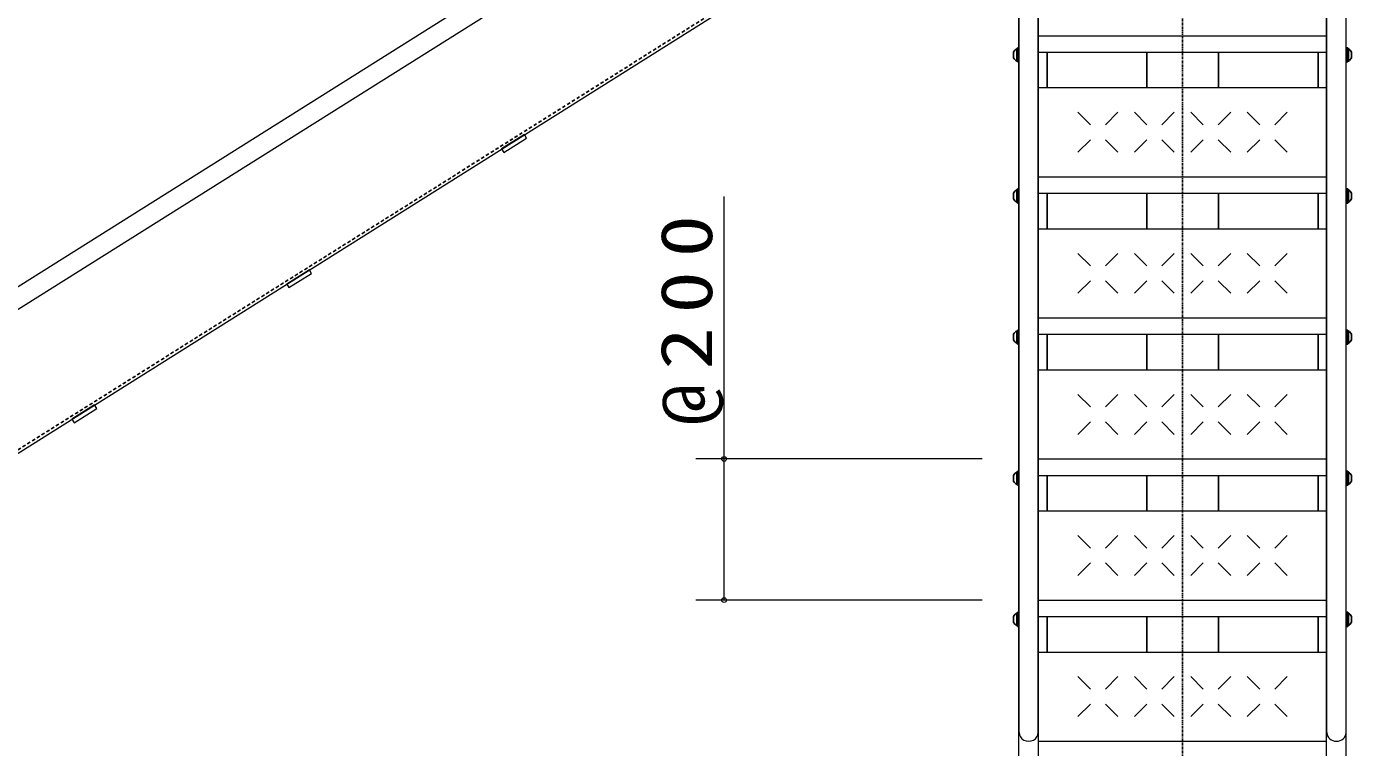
# Model space of a CAD drawing. Units: millimetres at full size; details may follow other scales. Extents: x -15630 to 0, y -2472 to 10680.
# Drawn here: x -12170 to -10291, y 3741 to 4763 of the extents above; entities that cross this region are included whole.
import ezdxf

# ---------------------------------------------------------------- set-up
doc = ezdxf.new("R2010")
doc.units = ezdxf.units.MM
doc.linetypes.add('USER2', pattern=[6, 3, -1, 1, -1])
doc.linetypes.add('USER4', pattern=[8, 5, -3])
doc.layers.add('線', color=2, linetype='Continuous', lineweight=25)
doc.layers.add('補助', color=2, linetype='Continuous', lineweight=13)
doc.styles.add('ＭＳ ゴシック', font='')
doc.styles.get('ＭＳ ゴシック').set_extended_font_data('MS Gothic')

# ---------------------------------------------------------------- blocks, each defined once
blk = doc.blocks.new('dimension_origin')
at = {"color": 0, "linetype": 'Continuous', "lineweight": -2}
blk.add_circle((0, 0), 1.25, dxfattribs=at)

msp = doc.modelspace()

# ---------------------------------------------------------------- linework, layer by layer
at = {"layer": '線', "color": 20, "linetype": 'USER2'}
msp.add_line((-10530.378, 6100), (-10530.378, 2850), dxfattribs=at)
at = {"layer": '線', "color": 7, "lineweight": 13}
for p, q in [((-10762.178, 3762.093), (-10762.178, 5236.4)), ((-10734.978, 3762.093), (-10734.978, 5236.4)), ((-10325.778, 3762.093), (-10325.778, 5236.4)), ((-10298.578, 3762.093), (-10298.578, 5236.4)), ((-13038.218, 3856.339), (-11095.316, 5077.483)), ((-13023.743, 3833.31), (-11077.257, 5056.707)), ((-10762.578, 3050), (-10762.578, 4950)), ((-10734.578, 3124.818), (-10734.578, 4950)), ((-10326.178, 3124.818), (-10326.178, 4950)), ((-10298.178, 3050), (-10298.178, 4950)), ((-12931.79, 3687.007), (-10987.38, 4909.099)), ((-10734.578, 4750.003), (-10326.178, 4750.003)), ((-10734.578, 4726.728), (-10326.178, 4726.728)), ((-10734.578, 4676.417), (-10326.178, 4676.417)), ((-10734.578, 4550.003), (-10326.178, 4550.003)), ((-10734.578, 4526.728), (-10326.178, 4526.728)), ((-10734.578, 4476.417), (-10326.178, 4476.417)), ((-10734.578, 4350.003), (-10326.178, 4350.003)), ((-10734.578, 4326.728), (-10326.178, 4326.728)), ((-10734.578, 4276.417), (-10326.178, 4276.417)), ((-10734.578, 4150.003), (-10326.178, 4150.003)), ((-10734.578, 4126.728), (-10326.178, 4126.728)), ((-10734.578, 4076.417), (-10326.178, 4076.417)), ((-10734.578, 3950.003), (-10326.178, 3950.003)), ((-10734.578, 3926.728), (-10326.178, 3926.728)), ((-10734.578, 3876.417), (-10326.178, 3876.417)), ((-10734.578, 3750.003), (-10326.178, 3750.003))]:
    msp.add_line(p, q, dxfattribs=at)
at = {"layer": '線', "color": 4, "linetype": 'USER4'}
msp.add_line((-12933.812, 3690.225), (-10940.337, 4943.155), dxfattribs=at)
at = {"layer": '線'}
for p, q in [((-10769.928, 4718.703), (-10769.928, 4726.703)), ((-10764.578, 4731.353), (-10765.578, 4731.353)), ((-10765.578, 4714.053), (-10765.578, 4731.353)), ((-10764.578, 4732.703), (-10762.578, 4732.703)), ((-10764.578, 4712.703), (-10764.578, 4732.703)), ((-10764.578, 4714.053), (-10764.578, 4731.353)), ((-10762.578, 4712.703), (-10762.578, 4732.703)), ((-10722.578, 4726.728), (-10722.578, 4676.417)), ((-10581.178, 4676.417), (-10581.178, 4726.728)), ((-10479.578, 4676.417), (-10479.578, 4726.728)), ((-10338.178, 4726.728), (-10338.178, 4676.417)), ((-10296.194, 4732.703), (-10298.194, 4732.703)), ((-10298.194, 4712.703), (-10298.194, 4732.703)), ((-10296.194, 4712.703), (-10296.194, 4732.703)), ((-10296.194, 4731.353), (-10295.194, 4731.353)), ((-10296.194, 4714.053), (-10296.194, 4731.353)), ((-10295.194, 4714.053), (-10295.194, 4731.353)), ((-10290.844, 4718.703), (-10290.844, 4726.703)), ((-10764.578, 4714.053), (-10765.578, 4714.053)), ((-10764.578, 4712.703), (-10762.578, 4712.703)), ((-10296.194, 4712.703), (-10298.194, 4712.703)), ((-10296.194, 4714.053), (-10295.194, 4714.053)), ((-10660.984, 4623.817), (-10678.662, 4641.494)), ((-10622.093, 4641.494), (-10639.771, 4623.817)), ((-10580.984, 4623.817), (-10598.662, 4641.494)), ((-10542.093, 4641.494), (-10559.771, 4623.817)), ((-10500.984, 4623.817), (-10518.662, 4641.494)), ((-10462.093, 4641.494), (-10479.771, 4623.817)), ((-10420.984, 4623.817), (-10438.662, 4641.494)), ((-10382.093, 4641.494), (-10399.771, 4623.817)), ((-10660.984, 4602.604), (-10678.662, 4584.926)), ((-10622.093, 4584.926), (-10639.771, 4602.604)), ((-10580.984, 4602.604), (-10598.662, 4584.926)), ((-10542.093, 4584.926), (-10559.771, 4602.604)), ((-10500.984, 4602.604), (-10518.662, 4584.926)), ((-10462.093, 4584.926), (-10479.771, 4602.604)), ((-10420.984, 4602.604), (-10438.662, 4584.926)), ((-10382.093, 4584.926), (-10399.771, 4602.604)), ((-10764.578, 4531.353), (-10765.578, 4531.353)), ((-10765.578, 4514.053), (-10765.578, 4531.353)), ((-10764.578, 4532.703), (-10762.578, 4532.703)), ((-10764.578, 4512.703), (-10764.578, 4532.703)), ((-10764.578, 4514.053), (-10764.578, 4531.353)), ((-10762.578, 4512.703), (-10762.578, 4532.703)), ((-10296.194, 4532.703), (-10298.194, 4532.703)), ((-10298.194, 4512.703), (-10298.194, 4532.703)), ((-10296.194, 4512.703), (-10296.194, 4532.703)), ((-10296.194, 4531.353), (-10295.194, 4531.353)), ((-10296.194, 4514.053), (-10296.194, 4531.353)), ((-10295.194, 4514.053), (-10295.194, 4531.353)), ((-10769.928, 4518.703), (-10769.928, 4526.703)), ((-10764.578, 4514.053), (-10765.578, 4514.053)), ((-10764.578, 4512.703), (-10762.578, 4512.703)), ((-10722.578, 4526.728), (-10722.578, 4476.417)), ((-10581.178, 4476.417), (-10581.178, 4526.728)), ((-10479.578, 4476.417), (-10479.578, 4526.728)), ((-10338.178, 4526.728), (-10338.178, 4476.417)), ((-10296.194, 4512.703), (-10298.194, 4512.703)), ((-10296.194, 4514.053), (-10295.194, 4514.053)), ((-10290.844, 4518.703), (-10290.844, 4526.703)), ((-10660.984, 4423.817), (-10678.662, 4441.494)), ((-10622.093, 4441.494), (-10639.771, 4423.817)), ((-10580.984, 4423.817), (-10598.662, 4441.494)), ((-10542.093, 4441.494), (-10559.771, 4423.817)), ((-10500.984, 4423.817), (-10518.662, 4441.494)), ((-10462.093, 4441.494), (-10479.771, 4423.817)), ((-10420.984, 4423.817), (-10438.662, 4441.494)), ((-10382.093, 4441.494), (-10399.771, 4423.817)), ((-10660.984, 4402.604), (-10678.662, 4384.926)), ((-10622.093, 4384.926), (-10639.771, 4402.604)), ((-10580.984, 4402.604), (-10598.662, 4384.926)), ((-10542.093, 4384.926), (-10559.771, 4402.604)), ((-10500.984, 4402.604), (-10518.662, 4384.926)), ((-10462.093, 4384.926), (-10479.771, 4402.604)), ((-10420.984, 4402.604), (-10438.662, 4384.926)), ((-10382.093, 4384.926), (-10399.771, 4402.604)), ((-10769.928, 4318.703), (-10769.928, 4326.703)), ((-10764.578, 4331.353), (-10765.578, 4331.353)), ((-10765.578, 4314.053), (-10765.578, 4331.353)), ((-10764.578, 4332.703), (-10762.578, 4332.703)), ((-10764.578, 4312.703), (-10764.578, 4332.703)), ((-10764.578, 4314.053), (-10764.578, 4331.353)), ((-10762.578, 4312.703), (-10762.578, 4332.703)), ((-10722.578, 4326.728), (-10722.578, 4276.417)), ((-10581.178, 4276.417), (-10581.178, 4326.728)), ((-10479.578, 4276.417), (-10479.578, 4326.728)), ((-10338.178, 4326.728), (-10338.178, 4276.417)), ((-10296.194, 4332.703), (-10298.194, 4332.703)), ((-10298.194, 4312.703), (-10298.194, 4332.703)), ((-10296.194, 4312.703), (-10296.194, 4332.703)), ((-10296.194, 4331.353), (-10295.194, 4331.353)), ((-10296.194, 4314.053), (-10296.194, 4331.353)), ((-10295.194, 4314.053), (-10295.194, 4331.353)), ((-10290.844, 4318.703), (-10290.844, 4326.703)), ((-10764.578, 4314.053), (-10765.578, 4314.053)), ((-10764.578, 4312.703), (-10762.578, 4312.703)), ((-10296.194, 4312.703), (-10298.194, 4312.703)), ((-10296.194, 4314.053), (-10295.194, 4314.053)), ((-10660.984, 4223.817), (-10678.662, 4241.494)), ((-10622.093, 4241.494), (-10639.771, 4223.817)), ((-10580.984, 4223.817), (-10598.662, 4241.494)), ((-10542.093, 4241.494), (-10559.771, 4223.817)), ((-10500.984, 4223.817), (-10518.662, 4241.494)), ((-10462.093, 4241.494), (-10479.771, 4223.817)), ((-10420.984, 4223.817), (-10438.662, 4241.494)), ((-10382.093, 4241.494), (-10399.771, 4223.817)), ((-10660.984, 4202.604), (-10678.662, 4184.926)), ((-10622.093, 4184.926), (-10639.771, 4202.604)), ((-10580.984, 4202.604), (-10598.662, 4184.926)), ((-10542.093, 4184.926), (-10559.771, 4202.604)), ((-10500.984, 4202.604), (-10518.662, 4184.926)), ((-10462.093, 4184.926), (-10479.771, 4202.604)), ((-10420.984, 4202.604), (-10438.662, 4184.926)), ((-10382.093, 4184.926), (-10399.771, 4202.604)), ((-10769.928, 4118.703), (-10769.928, 4126.703)), ((-10764.578, 4131.353), (-10765.578, 4131.353)), ((-10765.578, 4114.053), (-10765.578, 4131.353)), ((-10764.578, 4132.703), (-10762.578, 4132.703)), ((-10764.578, 4112.703), (-10764.578, 4132.703)), ((-10764.578, 4114.053), (-10764.578, 4131.353)), ((-10762.578, 4112.703), (-10762.578, 4132.703)), ((-10722.578, 4126.728), (-10722.578, 4076.417)), ((-10581.178, 4076.417), (-10581.178, 4126.728)), ((-10479.578, 4076.417), (-10479.578, 4126.728)), ((-10338.178, 4126.728), (-10338.178, 4076.417)), ((-10296.194, 4132.703), (-10298.194, 4132.703)), ((-10298.194, 4112.703), (-10298.194, 4132.703)), ((-10296.194, 4112.703), (-10296.194, 4132.703)), ((-10296.194, 4131.353), (-10295.194, 4131.353)), ((-10296.194, 4114.053), (-10296.194, 4131.353)), ((-10295.194, 4114.053), (-10295.194, 4131.353)), ((-10290.844, 4118.703), (-10290.844, 4126.703)), ((-10764.578, 4114.053), (-10765.578, 4114.053)), ((-10764.578, 4112.703), (-10762.578, 4112.703)), ((-10296.194, 4112.703), (-10298.194, 4112.703)), ((-10296.194, 4114.053), (-10295.194, 4114.053)), ((-10660.984, 4023.817), (-10678.662, 4041.494)), ((-10622.093, 4041.494), (-10639.771, 4023.817)), ((-10580.984, 4023.817), (-10598.662, 4041.494)), ((-10542.093, 4041.494), (-10559.771, 4023.817)), ((-10500.984, 4023.817), (-10518.662, 4041.494)), ((-10462.093, 4041.494), (-10479.771, 4023.817)), ((-10420.984, 4023.817), (-10438.662, 4041.494)), ((-10382.093, 4041.494), (-10399.771, 4023.817)), ((-10660.984, 4002.604), (-10678.662, 3984.926)), ((-10622.093, 3984.926), (-10639.771, 4002.604)), ((-10580.984, 4002.604), (-10598.662, 3984.926)), ((-10542.093, 3984.926), (-10559.771, 4002.604)), ((-10500.984, 4002.604), (-10518.662, 3984.926)), ((-10462.093, 3984.926), (-10479.771, 4002.604)), ((-10420.984, 4002.604), (-10438.662, 3984.926)), ((-10382.093, 3984.926), (-10399.771, 4002.604)), ((-10769.928, 3918.703), (-10769.928, 3926.703)), ((-10764.578, 3931.353), (-10765.578, 3931.353)), ((-10765.578, 3914.053), (-10765.578, 3931.353)), ((-10764.578, 3932.703), (-10762.578, 3932.703)), ((-10764.578, 3912.703), (-10764.578, 3932.703)), ((-10764.578, 3914.053), (-10764.578, 3931.353)), ((-10762.578, 3912.703), (-10762.578, 3932.703)), ((-10722.578, 3926.728), (-10722.578, 3876.417)), ((-10581.178, 3876.417), (-10581.178, 3926.728)), ((-10479.578, 3876.417), (-10479.578, 3926.728)), ((-10338.178, 3926.728), (-10338.178, 3876.417)), ((-10296.194, 3932.703), (-10298.194, 3932.703)), ((-10298.194, 3912.703), (-10298.194, 3932.703)), ((-10296.194, 3912.703), (-10296.194, 3932.703)), ((-10296.194, 3931.353), (-10295.194, 3931.353)), ((-10296.194, 3914.053), (-10296.194, 3931.353)), ((-10295.194, 3914.053), (-10295.194, 3931.353)), ((-10290.844, 3918.703), (-10290.844, 3926.703)), ((-10764.578, 3914.053), (-10765.578, 3914.053)), ((-10764.578, 3912.703), (-10762.578, 3912.703)), ((-10296.194, 3912.703), (-10298.194, 3912.703)), ((-10296.194, 3914.053), (-10295.194, 3914.053)), ((-10660.984, 3823.817), (-10678.662, 3841.494)), ((-10622.093, 3841.494), (-10639.771, 3823.817)), ((-10580.984, 3823.817), (-10598.662, 3841.494)), ((-10542.093, 3841.494), (-10559.771, 3823.817)), ((-10500.984, 3823.817), (-10518.662, 3841.494)), ((-10462.093, 3841.494), (-10479.771, 3823.817)), ((-10420.984, 3823.817), (-10438.662, 3841.494)), ((-10382.093, 3841.494), (-10399.771, 3823.817)), ((-10660.984, 3802.604), (-10678.662, 3784.926)), ((-10622.093, 3784.926), (-10639.771, 3802.604)), ((-10580.984, 3802.604), (-10598.662, 3784.926)), ((-10542.093, 3784.926), (-10559.771, 3802.604)), ((-10500.984, 3802.604), (-10518.662, 3784.926)), ((-10462.093, 3784.926), (-10479.771, 3802.604)), ((-10420.984, 3802.604), (-10438.662, 3784.926)), ((-10382.093, 3784.926), (-10399.771, 3802.604))]:
    msp.add_line(p, q, dxfattribs=at)
at = {"layer": '線', "color": 7, "lineweight": 13}
for points in [[(-11495.858, 4589.513), (-11492.666, 4584.433), (-11460.493, 4604.654), (-11463.685, 4609.734)], [(-11800.655, 4397.943), (-11797.462, 4392.863), (-11765.289, 4413.085), (-11768.482, 4418.165)], [(-12105.452, 4206.374), (-12102.259, 4201.294), (-12070.086, 4221.515), (-12073.279, 4226.595)]]:
    msp.add_lwpolyline(points, close=True, dxfattribs=at)
at = {"layer": '線'}
for centre, start, end in [((-10760.991, 4722.703), 117.93242, 155.88589), ((-10760.991, 4722.703), 204.11411, 242.06758), ((-10299.78, 4722.703), 24.11411, 62.06758), ((-10299.78, 4722.703), 297.93242, 335.88589), ((-10760.991, 4522.703), 117.93242, 155.88589), ((-10299.78, 4522.703), 24.11411, 62.06758), ((-10760.991, 4522.703), 204.11411, 242.06758), ((-10299.78, 4522.703), 297.93242, 335.88589), ((-10760.991, 4322.703), 117.93242, 155.88589), ((-10299.78, 4322.703), 24.11411, 62.06758), ((-10760.991, 4322.703), 204.11411, 242.06758), ((-10299.78, 4322.703), 297.93242, 335.88589), ((-10760.991, 4122.703), 117.93242, 155.88589), ((-10760.991, 4122.703), 204.11411, 242.06758), ((-10299.78, 4122.703), 24.11411, 62.06758), ((-10299.78, 4122.703), 297.93242, 335.88589), ((-10760.991, 3922.703), 117.93242, 155.88589), ((-10299.78, 3922.703), 24.11411, 62.06758), ((-10760.991, 3922.703), 204.11411, 242.06758), ((-10299.78, 3922.703), 297.93242, 335.88589)]:
    msp.add_arc(centre, 9.791, start, end, dxfattribs=at)
at = {"layer": '線', "color": 7, "lineweight": 13}
for centre, major_axis, start_param, end_param in [((-10748.578, 3762.093), (13.6, 0), 3.14159265, 6.28318531), ((-10312.178, 3762.093), (-13.6, 0), 6.28318531, 9.42477796)]:
    msp.add_ellipse(centre, major_axis=major_axis, ratio=0.891007, start_param=start_param, end_param=end_param, dxfattribs=at)
at = {"layer": '補助'}
for p, q in [((-11180.378, 3950.003), (-11180.378, 4522.003)), ((-10814.578, 4150.003), (-11220.378, 4150.003)), ((-10814.578, 3950.003), (-11220.378, 3950.003))]:
    msp.add_line(p, q, dxfattribs=at)

# ---------------------------------------------------------------- block references
at = {"layer": '補助', "xscale": 2.67, "yscale": 2.67}
for p, rotation in [((-11180.378, 4150.003), 270), ((-11180.378, 3950.003), 90)]:
    msp.add_blockref('dimension_origin', p, dxfattribs=dict(at, rotation=rotation))

# ---------------------------------------------------------------- texts
at = {"layer": '補助', "insert": (-11181.378, 4356.289), "char_height": 73.31, "attachment_point": 8, "rotation": 90, "style": 'ＭＳ ゴシック'}
msp.add_mtext('\\T1.33;\\W1.2;@200', dxfattribs=at)

doc.saveas('drawing.dxf')
